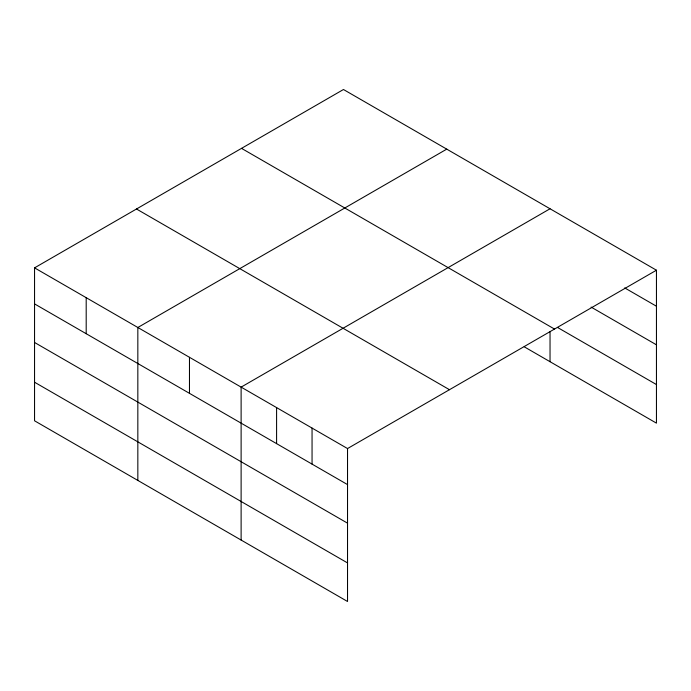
<?xml version="1.0" encoding="UTF-8"?>
<svg xmlns="http://www.w3.org/2000/svg" width="691" height="691" viewBox="0 0 691 691"><rect width="100%" height="100%" fill="white"/><g stroke="black" fill="none" stroke-linecap="round" stroke-linejoin="round"><path stroke-width="1.04" d="M34.55 267.858L347.53 448.554L347.53 601.49L34.55 420.793L34.55 267.858L343.47 89.51L656.45 270.207L656.45 423.142L524.219 346.796M446.757 149.135L137.837 327.491L137.837 480.426M550.036 208.768L241.116 387.124L241.116 540.06M347.53 448.554L656.45 270.207M624.716 287.914L656.45 306.234M591.107 307.089L656.45 344.818M557.507 327.439L656.45 384.559M241.53 148.366L554.51 329.063M136.49 209.002L449.47 389.698M34.55 303.893L347.53 484.59M34.55 342.468L347.53 523.165M34.55 382.218L347.53 562.915M550.036 331.697L550.036 361.704M312.056 428.075L312.056 464.11M276.59 407.595L276.59 443.631M189.472 357.307L189.472 393.334M86.194 297.674L86.194 333.71"/></g></svg>
